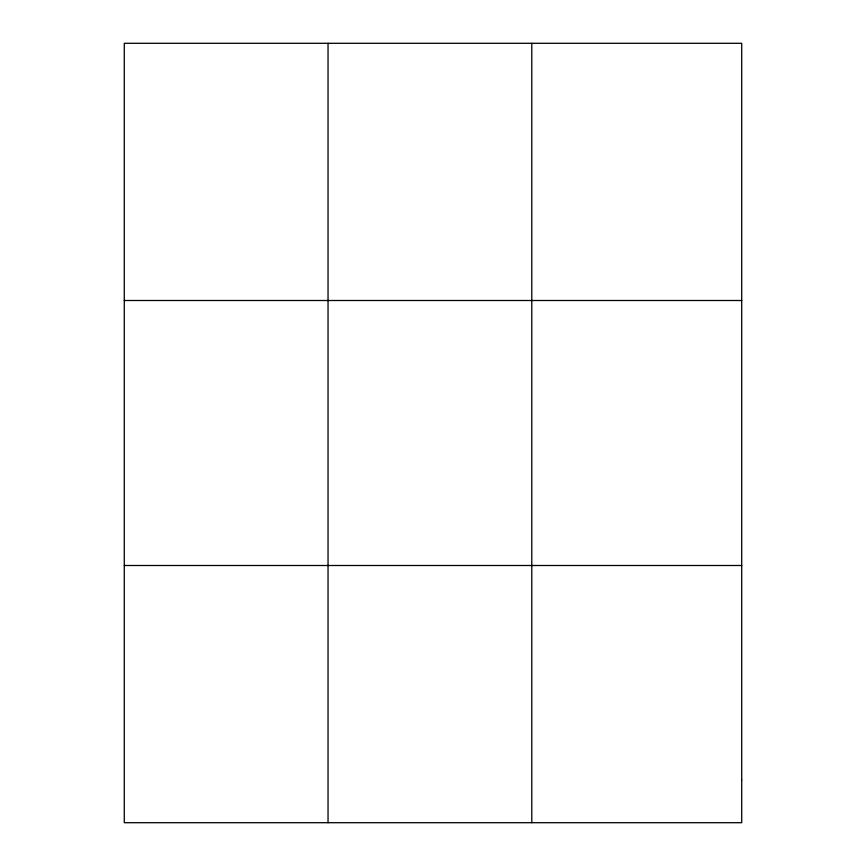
<?xml version="1.0" encoding="UTF-8"?>
<svg xmlns="http://www.w3.org/2000/svg" width="866" height="866" viewBox="0 0 866 866"><rect width="100%" height="100%" fill="white"/><g stroke="black" fill="none" stroke-linecap="round" stroke-linejoin="round"><path stroke-width="1.3" d="M328.041 43.3L328.041 822.7M531.789 43.3L531.789 822.7M124.282 300.502L741.718 300.502M124.282 565.498L741.718 565.498M741.718 779.833L741.718 822.7L124.282 822.7L124.282 43.3L741.718 43.3L741.718 779.833"/></g></svg>
